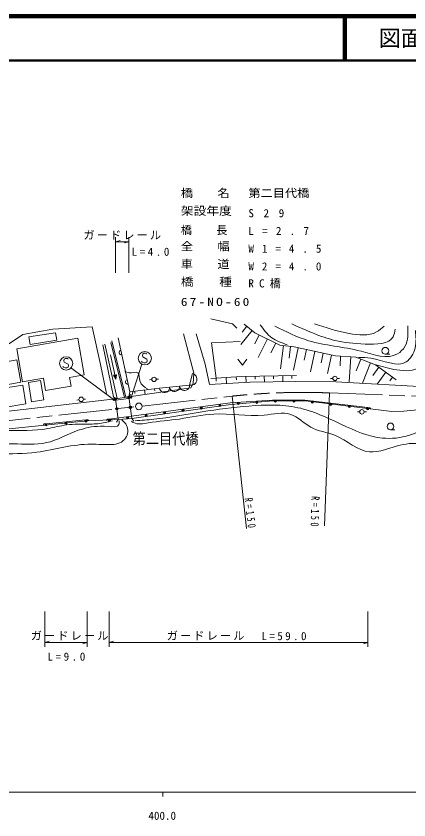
# Model space of a CAD drawing. Units: millimetres, scale not verified. Extents: x 40000 to 680000, y 20000 to 380000.
# Drawn here: x 434900 to 523448, y 198715 to 380000 of the extents above; entities that cross this region are included whole.
import ezdxf
from ezdxf.enums import TextEntityAlignment as Align

# ---------------------------------------------------------------- set-up
doc = ezdxf.new("R2010")
doc.units = ezdxf.units.MM
doc.header["$LTSCALE"] = 1000
doc.header["$PDMODE"] = 32
doc.header["$PDSIZE"] = 500
doc.linetypes.add('CHAIN', pattern=[18.5, 12, -1.5, 3.5, -1.5])
for name, color, linetype, lineweight in [('M-BGD', 7, 'Continuous', 13), ('M-BMK', 2, 'CHAIN', 13), ('M-BMK-SRVR', 3, 'Continuous', 13), ('M-STR-HTXT', 7, 'Continuous', 13), ('M-STR-STR1', 1, 'Continuous', 13), ('M-STR-STRC', 7, 'Continuous', 13), ('M-TTL', 2, 'Continuous', 140), ('M-TTL-BAND', 7, 'Continuous', 13), ('M-TTL-LINE', 7, 'Continuous', 50)]:
    doc.layers.add(name, color=color, linetype=linetype, lineweight=lineweight)
doc.layers.add('M-OTRS', color=6, linetype='Continuous')
doc.layers.add('M-TTL-TXT', color=7, linetype='Continuous')
doc.styles.add('ＭＳ ゴシック', font='')
doc.styles.get('ＭＳ ゴシック').set_extended_font_data('MS Gothic')

msp = doc.modelspace()

# ---------------------------------------------------------------- linework, layer by layer
at = {"layer": 'M-BGD'}
for p, q in [((486914, 310039), (485835, 308717)), ((488117, 309057), (485596, 305969)), ((456245, 306385), (459352, 293986)), ((459659, 294032), (456514, 306743)), ((489661, 308105), (488684, 306110)), ((491545, 307183), (489487, 302977)), ((436349, 297550), (435056, 304920)), ((454423, 305894), (456860, 294153)), ((457692, 293739), (454879, 306033)), ((493429, 306262), (492348, 304051)), ((495173, 305700), (494515, 300431)), ((496777, 305500), (496451, 302888)), ((498513, 305196), (497410, 300153)), ((500381, 304787), (499854, 302378)), ((456203, 303574), (457419, 298083)), ((502249, 304378), (501245, 299786)), ((504117, 303970), (503640, 301786)), ((505986, 303561), (505079, 299418)), ((508060, 303286), (507928, 301134)), ((510341, 303146), (509996, 297534)), ((518132, 303761), (519132, 303761)), ((512583, 302646), (511547, 299993)), ((514788, 301784), (512995, 297196)), ((516666, 300792), (515343, 298964)), ((518216, 299669), (516287, 297005)), ((465494, 298006), (464998, 297946)), ((466490, 298094), (466989, 298123)), ((479972, 298336), (480015, 297666)), ((482254, 298483), (482341, 297136)), ((484536, 298630), (484580, 297953)), ((486713, 298721), (486734, 297406)), ((488784, 298754), (488795, 298115)), ((490856, 298788), (490876, 297499)), ((492927, 298821), (492937, 298172)), ((494998, 298855), (495019, 297548)), ((497069, 298889), (497080, 298230)), ((506268, 298271), (505768, 298253)), ((507267, 298273), (507767, 298258)), ((519767, 298547), (519161, 297710)), ((447284, 296534), (441555, 295529)), ((460513, 295253), (467248, 296096)), ((463880, 295675), (464008, 294658)), ((466125, 295955), (466186, 295467)), ((456807, 294206), (457329, 293685)), ((457340, 293388), (460335, 293787)), ((460295, 294126), (460776, 294688)), ((460335, 293787), (460632, 293827)), ((461635, 295394), (461701, 294865)), ((449076, 293478), (448583, 293398)), ((450069, 293582), (450569, 293606)), ((457043, 293348), (457340, 293388)), ((512351, 290736), (511851, 290723)), ((513351, 290742), (513851, 290734)), ((514493, 291684), (514195, 291719)), ((450635, 288909), (441666, 288067)), ((450934, 288937), (450635, 288909)), ((455867, 289097), (455570, 289057)), ((457919, 289015), (457542, 288386)), ((461416, 288666), (460988, 289251)), ((441666, 288067), (441367, 288039)), ((519301, 286702), (520301, 286702))]:
    msp.add_line(p, q, dxfattribs=at)
for points in [[(484693, 309652), (483683, 310599), (478824, 311734)], [(486313, 310530), (488719, 308566), (494371, 305801), (497579, 305400), (506920, 303356), (511481, 303076), (515891, 301353), (520542, 297986)], [(455302, 294881), (453913, 301444), (452019, 309901), (443183, 309395), (436384, 308195), (429758, 303777), (426477, 295446), (426613, 290729)], [(460295, 294126), (474319, 296133), (474800, 297175), (474960, 299500), (472674, 308364)], [(475521, 308324), (477486, 301509), (478489, 296899), (487640, 297461), (497983, 297583), (506998, 297544), (528395, 296303), (557132, 294703), (554446, 297709), (548753, 300956)], [(435056, 304920), (448832, 307337), (450281, 299078)], [(460295, 294126), (460513, 295253), (457878, 307463)], [(479972, 298336), (478951, 306307), (485388, 306623)], [(484913, 302646), (485913, 301286), (486913, 302646)], [(467248, 296096), (473983, 296778), (474664, 299424)], [(436349, 297550), (441055, 298376), (441555, 295529)], [(447284, 296534), (446940, 298492), (450281, 299078)], [(478831, 298262), (485677, 298704), (498105, 298906)], [(417935, 289071), (426674, 290114), (457329, 293685)], [(514195, 291719), (499994, 293399), (492678, 293398), (483148, 292743), (455867, 289097)], [(457043, 293348), (456963, 293337), (456913, 293341), (456849, 293362), (456806, 293387), (456771, 293422), (456733, 293478), (456716, 293526), (456712, 293556)], [(562277, 289703), (530881, 291730), (522292, 290864), (519634, 290802), (500106, 293210), (492814, 293209), (483296, 292405), (460988, 289251)], [(514493, 291684), (514573, 291674), (514621, 291659), (514677, 291622), (514713, 291587), (514738, 291544), (514761, 291481), (514765, 291430), (514762, 291400)], [(457919, 289015), (451000, 288686), (445025, 288096), (426659, 286246), (400117, 283250)], [(450934, 288937), (451013, 288945), (451064, 288939), (451127, 288915), (451169, 288889), (451203, 288852), (451238, 288795), (451253, 288746), (451256, 288716)], [(455306, 288769), (455300, 288809), (455312, 288871), (455335, 288925), (455378, 288981), (455424, 289017), (455490, 289046), (455570, 289057)], [(441092, 287762), (441088, 287802), (441102, 287864), (441128, 287916), (441173, 287971), (441220, 288005), (441288, 288032), (441367, 288039)]]:
    msp.add_lwpolyline(points, dxfattribs=at)
for points in [[(444051, 306874), (438037, 305948), (437771, 307675), (443785, 308601)], [(435982, 297466), (430533, 296489), (429636, 301489), (435085, 302467)], [(457419, 298083), (457515, 299128), (456891, 298990)], [(438398, 292994), (437678, 297364), (440405, 297813), (441125, 293444)], [(457393, 298200), (457465, 299076), (456958, 298964)], [(457367, 298317), (457416, 299024), (457025, 298938)], [(457341, 298434), (457366, 298972), (457092, 298912)], [(457315, 298551), (457316, 298920), (457159, 298885)], [(457281, 298707), (457266, 298868), (457227, 298859)], [(436444, 296798), (431047, 295924), (431736, 291670), (437134, 292545)]]:
    msp.add_lwpolyline(points, close=True, dxfattribs=at)
for centre, radius in [((518132, 304521), 760), ((465991, 298065), 500), ((506767, 298288), 500), ((449570, 293559), 500), ((457307, 293635), 250), ((457307, 293635), 150), ((457307, 293635), 50), ((460302, 294035), 250), ((460302, 294035), 150), ((460302, 294035), 50), ((476677, 291626), 250), ((480832, 292182), 250), ((480832, 292182), 150), ((480832, 292182), 50), ((484983, 292619), 250), ((484983, 292619), 150), ((484983, 292619), 50), ((489166, 292906), 250), ((489166, 292906), 150), ((489166, 292906), 50), ((493333, 293149), 250), ((493333, 293149), 150), ((493333, 293149), 50), ((497525, 293149), 250), ((497525, 293149), 150), ((497525, 293149), 50), ((501676, 292948), 250), ((501676, 292948), 150), ((501676, 292948), 50), ((505839, 292456), 250), ((505839, 292456), 150), ((505839, 292456), 50), ((510003, 291963), 250), ((510003, 291963), 150), ((510003, 291963), 50), ((464211, 289960), 250), ((464211, 289960), 150), ((468366, 290515), 250), ((468366, 290515), 150), ((468366, 290515), 50), ((472522, 291071), 250), ((472522, 291071), 150), ((472522, 291071), 50), ((476677, 291626), 150), ((476677, 291626), 50), ((512851, 290749), 500), ((514166, 291471), 250), ((514166, 291471), 150), ((514166, 291471), 50), ((446174, 288239), 250), ((446174, 288239), 150), ((446174, 288239), 50), ((450658, 288660), 250), ((450658, 288660), 150), ((450658, 288660), 50), ((455900, 288849), 250), ((455900, 288849), 150), ((455900, 288849), 50), ((460056, 289404), 250), ((460056, 289404), 150), ((460056, 289404), 50), ((464211, 289960), 50), ((441689, 287818), 250), ((441689, 287818), 150), ((441689, 287818), 50), ((519301, 287462), 760)]:
    msp.add_circle(centre, radius, dxfattribs=at)
for centre, radius, start, end in [((458597, 304130), 500, 102.17778, 282.17778), ((474323, 298101), 1366, 255.5623, 75.5623), ((460036, 297464), 500, 102.17778, 282.17778), ((468370, 296210), 1128, 185.78446, 5.78446), ((470615, 296437), 1128, 185.78446, 5.78446), ((472860, 296664), 1128, 185.78446, 5.78446)]:
    msp.add_arc(centre, radius, start, end, dxfattribs=at)
for points, knots in [([(489915, 310398), (490709, 309300), (491502, 308201), (492545, 307441), (493543, 306714), (494770, 306297), (495996, 305880)], [0, 0, 0, 0, 1, 1, 1, 2, 2, 2, 2]), ([(493202, 310070), (495730, 308818), (498258, 307567), (500844, 306784), (504596, 305649), (508469, 305503), (512676, 304403), (515547, 303652), (518573, 302458), (520893, 303829), (521547, 304215), (522146, 304806), (522536, 305472), (523330, 306827), (523261, 308491), (523193, 310156)], [0, 0, 0, 0, 1, 1, 1, 2, 2, 2, 3, 3, 3, 4, 4, 4, 5, 5, 5, 5]), ([(497064, 310564), (500314, 309098), (503564, 307632), (506760, 306867), (508875, 306361), (510966, 306162), (513580, 306046), (516066, 305936), (519026, 305901), (519906, 307690), (520145, 308176), (520231, 308796), (520317, 309416)], [0, 0, 0, 0, 1, 1, 1, 2, 2, 2, 3, 3, 3, 4, 4, 4, 4]), ([(502158, 310564), (504669, 309759), (507180, 308953), (509964, 308429), (512087, 308029), (514368, 307793), (516126, 308758), (516745, 309097), (517298, 309585), (517852, 310073)], [0, 0, 0, 0, 1, 1, 1, 2, 2, 2, 3, 3, 3, 3]), ([(512101, 303006), (513016, 303003), (513931, 302999), (514895, 302842), (517653, 302392), (520810, 300685), (522865, 302021), (523812, 302637), (524525, 303900), (524836, 305144), (525169, 306473), (525044, 307780), (524918, 309088)], [0, 0, 0, 0, 1, 1, 1, 2, 2, 2, 3, 3, 3, 4, 4, 4, 4]), ([(516045, 301363), (517492, 300923), (518938, 300482), (520729, 300213), (522579, 299935), (524798, 299841), (525659, 300953), (526303, 301786), (526187, 303294), (526151, 304651), (526111, 306175), (526172, 307508), (526233, 308841)], [0, 0, 0, 0, 1, 1, 1, 2, 2, 2, 3, 3, 3, 4, 4, 4, 4]), ([(459406, 299878), (459716, 299730), (460027, 299582), (460392, 299549), (461084, 299487), (461973, 299839), (462364, 299550), (462766, 299252), (462640, 298273), (462857, 297578), (463105, 296783), (463803, 296359), (464501, 295935)], [0, 0, 0, 0, 1, 1, 1, 2, 2, 2, 3, 3, 3, 4, 4, 4, 4]), ([(461735, 288722), (463130, 288823), (464525, 288924), (465915, 289071), (469575, 289460), (473200, 290174), (476829, 290756), (480327, 291317), (483828, 291754), (487395, 292034), (491096, 292354), (494878, 292509), (498426, 291687), (501810, 290963), (504993, 289456), (508236, 287915), (511231, 286505), (514258, 285117), (517467, 284839), (519492, 284625), (521602, 284852), (523563, 285478), (526059, 286269), (528311, 287712), (530761, 288498), (533605, 289426), (536701, 289391), (539758, 289428), (543605, 289474), (547389, 289635), (551137, 289255), (554662, 288897), (558154, 288061), (561645, 287224)], [0, 0, 0, 0, 1, 1, 1, 2, 2, 2, 3, 3, 3, 4, 4, 4, 5, 5, 5, 6, 6, 6, 7, 7, 7, 8, 8, 8, 9, 9, 9, 10, 10, 10, 11, 11, 11, 11]), ([(460922, 288606), (461075, 288503), (461228, 288399), (461387, 288316), (462348, 287814), (463544, 288065), (464696, 288258), (467159, 288672), (469418, 288822), (471720, 289130), (474291, 289587), (476857, 290070), (479442, 290234), (483189, 290416), (486922, 289659), (490821, 290003), (492883, 290221), (495003, 290766), (496800, 290178), (498411, 289627), (499755, 288163), (501329, 287275), (503018, 286377), (504975, 286193), (506785, 285476), (509487, 284291), (511892, 281935), (514565, 281704), (516759, 281523), (519109, 282693), (521473, 283214), (523269, 283655), (525072, 283831), (526872, 283389), (527865, 283172), (528823, 282754), (529891, 282808), (530655, 282828), (531496, 283058), (531865, 283621), (532276, 284246), (532092, 285297), (532444, 285944), (532819, 286632), (533782, 286854), (534708, 287047), (538200, 287933), (541336, 288036), (544635, 287861), (546790, 287697), (548901, 287491), (550905, 286875), (553497, 286077), (555910, 284594), (558104, 282928), (559102, 282170), (560054, 281375), (561006, 280580)], [0, 0, 0, 0, 1, 1, 1, 2, 2, 2, 3, 3, 3, 4, 4, 4, 5, 5, 5, 6, 6, 6, 7, 7, 7, 8, 8, 8, 9, 9, 9, 10, 10, 10, 11, 11, 11, 12, 12, 12, 13, 13, 13, 14, 14, 14, 15, 15, 15, 16, 16, 16, 17, 17, 17, 18, 18, 18, 19, 19, 19, 19]), ([(81899, 269213), (86576, 269283), (91253, 269353), (95949, 269408), (98977, 269443), (102013, 269472), (105006, 269118), (108782, 268673), (112491, 267618), (116269, 267146), (119290, 266785), (122357, 266819), (125383, 266508), (130535, 265935), (135574, 264415), (140709, 263781), (145348, 263249), (150061, 263432), (154758, 263376), (160180, 263319), (165572, 263086), (171012, 263088), (173137, 263076), (175270, 263078), (177340, 263437), (180274, 263934), (183079, 265120), (185990, 265876), (188961, 266675), (192039, 267072), (195103, 266922), (197220, 266831), (199335, 266444), (201431, 266458), (204795, 266467), (208109, 267509), (211417, 268375), (214506, 269166), (217586, 269855), (220705, 270350), (224604, 270987), (228571, 271187), (232489, 271803), (236545, 272441), (240549, 273501), (244622, 273836), (247836, 274093), (251091, 273928), (254317, 273605), (258893, 273169), (263413, 272407), (267959, 271807), (272411, 271215), (276881, 270857), (281370, 270531), (288195, 269998), (295066, 269604), (301862, 270185), (306028, 270523), (310168, 271198), (314286, 271986), (317263, 272557), (320227, 273183), (323224, 273555), (326776, 274004), (330374, 274071), (333965, 274136), (338282, 274265), (342583, 274463), (346911, 274254), (353348, 273871), (359853, 272555), (366126, 273559), (369102, 274041), (372024, 275053), (375008, 275650), (378558, 276345), (382191, 276480), (385805, 276755), (391192, 277174), (396546, 277742), (401886, 278614), (409238, 279796), (416547, 281705), (423945, 281636), (426242, 281620), (428547, 281419), (430853, 281346), (433762, 281239), (436676, 281286), (439562, 281637), (443657, 282180), (447678, 283510), (451810, 283438), (453357, 283457), (454905, 283300), (456512, 283381), (457105, 283418), (457698, 283490), (458254, 283729), (458785, 283955), (459265, 284330), (459589, 284832), (460123, 285660), (460235, 286830), (459821, 287677), (459576, 288178), (459147, 288566), (458718, 288954)], [0, 0, 0, 0, 1, 1, 1, 2, 2, 2, 3, 3, 3, 4, 4, 4, 5, 5, 5, 6, 6, 6, 7, 7, 7, 8, 8, 8, 9, 9, 9, 10, 10, 10, 11, 11, 11, 12, 12, 12, 13, 13, 13, 14, 14, 14, 15, 15, 15, 16, 16, 16, 17, 17, 17, 18, 18, 18, 19, 19, 19, 20, 20, 20, 21, 21, 21, 22, 22, 22, 23, 23, 23, 24, 24, 24, 25, 25, 25, 26, 26, 26, 27, 27, 27, 28, 28, 28, 29, 29, 29, 30, 30, 30, 31, 31, 31, 32, 32, 32, 33, 33, 33, 34, 34, 34, 35, 35, 35, 36, 36, 36, 36]), ([(430097, 283610), (431792, 283576), (433487, 283541), (435206, 283495), (437712, 283427), (440269, 283333), (442637, 284018), (445097, 284730), (447351, 286283), (449835, 286863), (451564, 287425), (453233, 287598), (455641, 287445), (456665, 287379), (457823, 287255), (458079, 287909), (458163, 288124), (458150, 288423), (458137, 288722)], [0, 0, 0, 0, 1, 1, 1, 2, 2, 2, 3, 3, 3, 4, 4, 4, 5, 5, 5, 6, 6, 6, 6]), ([(432709, 286571), (435849, 286497), (438988, 286423), (442056, 286979), (443452, 287231), (444833, 287615), (446236, 287792), (448015, 288017), (449829, 287911), (451635, 287967), (452748, 288001), (453858, 288097), (454944, 288315), (455510, 288429), (456069, 288575), (456628, 288722)], [0, 0, 0, 0, 1, 1, 1, 2, 2, 2, 3, 3, 3, 4, 4, 4, 5, 5, 5, 5])]:
    msp.add_open_spline(points, degree=3, knots=knots, dxfattribs=at)
at = {"layer": 'M-BMK'}
for p, q in [((463318, 292062), (483585, 294286)), ((505510, 295016), (529577, 294117)), ((370964, 281931), (461826, 291899))]:
    msp.add_line(p, q, dxfattribs=at)
msp.add_arc((499528, 145135), 150000, 87.71471, 96.10155, dxfattribs=at)
at = {"layer": 'M-BMK-SRVR'}
msp.add_circle((462572, 291981), 750, dxfattribs=at)
at = {"layer": 'M-OTRS'}
for p in [(460630, 291768), (457613, 291437)]:
    msp.add_point(p, dxfattribs=at)
at = {"layer": 'M-STR-HTXT'}
for p, q in [((457337, 322109), (457336, 330109)), ((460331, 330109), (460332, 322109)), ((457336, 329109), (458336, 329389)), ((457336, 329109), (460331, 329109)), ((460331, 329109), (459331, 328829)), ((483585, 294286), (486856, 264464)), ((505510, 295016), (504390, 265037)), ((441372, 245725), (441373, 237725)), ((450939, 237726), (450939, 245726)), ((455872, 245727), (455873, 237727)), ((514201, 237733), (514200, 245733)), ((441373, 238725), (442373, 239005)), ((441373, 238725), (450939, 238726)), ((450939, 238726), (449939, 238446)), ((455873, 238727), (456873, 239007)), ((455873, 238727), (514201, 238733)), ((514201, 238733), (513201, 238453))]:
    msp.add_line(p, q, dxfattribs=at)
at = {"layer": 'M-STR-STR1'}
for p, q in [((457329, 293685), (460295, 294126)), ((457329, 293685), (457919, 289015)), ((460988, 289251), (460295, 294126)), ((460988, 289251), (457919, 289015))]:
    msp.add_line(p, q, dxfattribs=at)
at = {"layer": 'M-STR-STRC'}
for p, q in [((460824, 294016), (463222, 301504)), ((447195, 300727), (456896, 293553))]:
    msp.add_line(p, q, dxfattribs=at)
for points in [[(446670, 302630), (446550, 302750), (446310, 302809), (446070, 302809), (445710, 302629), (445650, 302269), (445770, 301969), (446610, 301490), (446730, 301190), (446670, 300830), (446370, 300649), (445950, 300649), (445590, 300829), (445470, 301009)], [(464406, 303786), (464286, 303906), (464046, 303966), (463806, 303966), (463446, 303786), (463386, 303426), (463506, 303126), (464346, 302646), (464466, 302346), (464406, 301986), (464106, 301806), (463686, 301806), (463326, 301986), (463206, 302166)]]:
    msp.add_lwpolyline(points, dxfattribs=at)
for centre, radius in [((446190, 301669), 1500), ((463926, 302826), 1500), ((456896, 293553), 150), ((460824, 294016), 150), ((460824, 294016), 90), ((460824, 294016), 30), ((456896, 293553), 90), ((456896, 293553), 30)]:
    msp.add_circle(centre, radius, dxfattribs=at)
at = {"layer": 'M-TTL'}
msp.add_line((680000, 380000), (40000, 380000), dxfattribs=at)
at = {"layer": 'M-TTL-BAND'}
for p, q in [((40000, 205000), (579000, 205000)), ((468000, 205000), (468000, 204000))]:
    msp.add_line(p, q, dxfattribs=at)
at = {"layer": 'M-TTL-LINE'}
for p, q in [((508747, 380000), (508747, 370000)), ((509247, 380000), (509247, 370000)), ((40000, 370000), (680000, 370000))]:
    msp.add_line(p, q, dxfattribs=at)

# ---------------------------------------------------------------- texts
at = {"layer": 'M-STR-HTXT', "char_height": 1833, "attachment_point": 7, "style": 'ＭＳ ゴシック'}
for s, insert, rotation in [('\\T1.2;ガードレール', (450084, 329576), 0.006), ('\\T1.46;L=4.0', (460924, 325909), 0.006), ('\\T1.61;\\W0.7;R=150', (486367, 271253), 276.406), ('\\T1.61;\\W0.7;R=150', (501475, 271746), 268.306), ('\\T1.2;ガードレール', (438218, 239225), 0.006), ('\\T1.2;ガードレール', (468862, 239228), 0.006), ('\\T1.43;L=59.0', (490205, 239230), 0.006), ('\\T1.46;L=9.0', (441979, 234596), 0.006)]:
    msp.add_mtext(s, dxfattribs=dict(at, insert=insert, rotation=rotation))
at = {"layer": 'M-STR-STR1', "style": 'ＭＳ ゴシック'}
for s, height, width, p in [('橋\u3000\u3000名', 1833, 1.1, (472037, 338597)), ('第二目代橋', 1833, 1.1, (487258, 338599)), ('架設年度 ', 1833, 1.15, (472037, 334597)), ('全\u3000\u3000幅', 1833, 1.1, (472038, 326597)), ('車\u3000\u3000道', 1833, 1.1, (472038, 322597)), ('橋\u3000\u3000種 ', 1833, 1.15, (472039, 318597)), ('第二目代橋', 2566, 0.85, (461160, 282651))]:
    msp.add_text(s, height=height, rotation=0.006, dxfattribs=dict(at, width=width)).set_placement(p, align=Align.BOTTOM_LEFT)
at = {"layer": 'M-STR-STR1', "char_height": 1833, "attachment_point": 7, "rotation": 0.006, "style": 'ＭＳ ゴシック'}
for s, insert in [('\\T2.74;S29', (487259, 334599)), ('\\T1.6;橋\\~\\~長', (472037, 330597)), ('\\T2.49;L=2.7', (487259, 330599)), ('\\T2.44;W1=4.5', (487260, 326599)), ('\\T2.44;W2=4.0', (487260, 322599)), ('\\T1.93;RC橋', (487261, 318599)), ('\\T1.33;\\W1.2;67-NO-60\\~', (472039, 314597))]:
    msp.add_mtext(s, dxfattribs=dict(at, insert=insert))
at = {"layer": 'M-TTL-BAND', "style": 'ＭＳ ゴシック'}
msp.add_text('400.0', height=1833, dxfattribs=at).set_placement((467844, 198195), align=Align.BOTTOM_CENTER)
at = {"layer": 'M-TTL-TXT', "style": 'ＭＳ ゴシック'}
msp.add_text('図面番号', height=3666, dxfattribs=at).set_placement((526622, 375000), align=Align.MIDDLE_CENTER)

doc.saveas('drawing.dxf')
